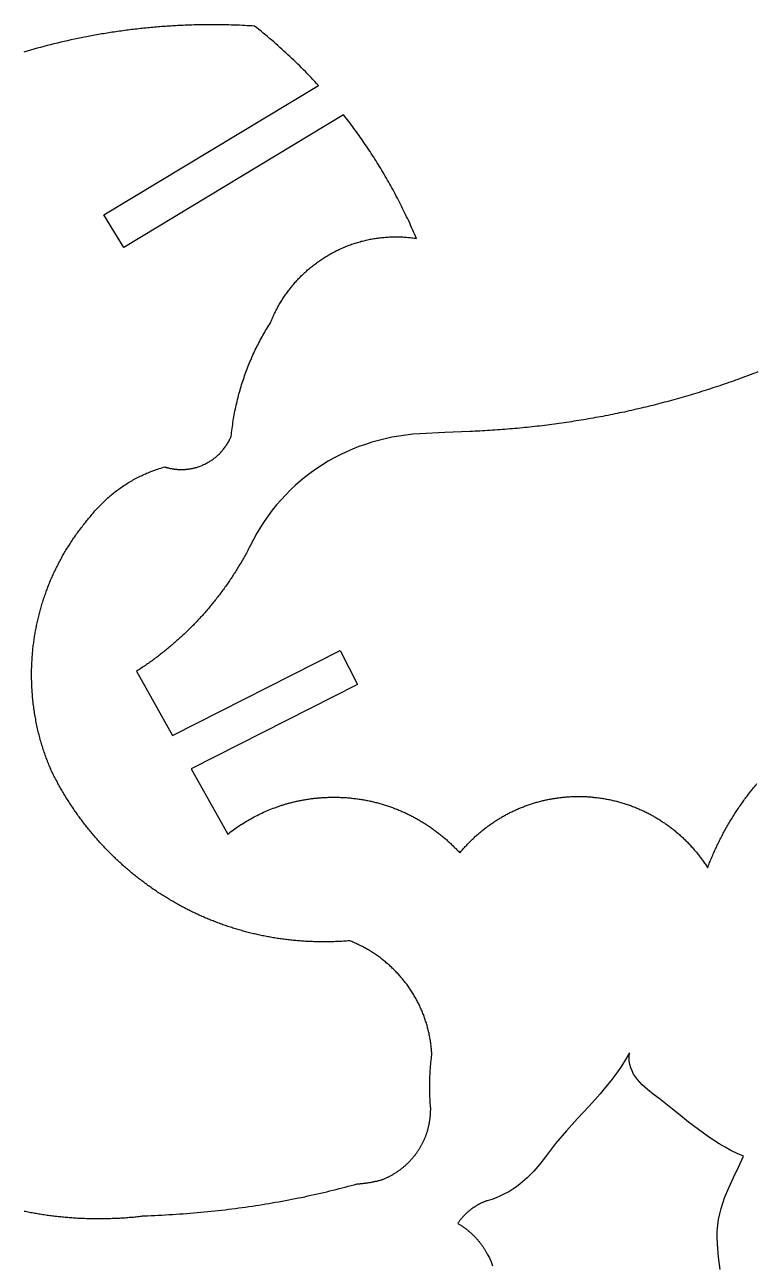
# Model space of a CAD drawing. Extents: x 25 to 747, y 34 to 1185.
# Drawn here: x 228.5 to 346.1, y 758.3 to 957.2 of the extents above; entities that cross this region are included whole.
import ezdxf

# ---------------------------------------------------------------- set-up
doc = ezdxf.new("R2010")
doc.units = 0
doc.layers.add('Default_Layer', color=1, linetype='CONTINUOUS')

msp = doc.modelspace()

# ---------------------------------------------------------------- linework, layer by layer
at = {"layer": 'Default_Layer'}
for points in [[(228.36, 766.52), (228.57, 766.48), (228.79, 766.43), (229, 766.39), (229.22, 766.35), (229.43, 766.31), (229.65, 766.27), (229.87, 766.23), (230.08, 766.19), (230.3, 766.16), (230.52, 766.12), (230.74, 766.08), (230.95, 766.05), (231.17, 766.01), (231.39, 765.98), (231.61, 765.95), (231.83, 765.92), (232.05, 765.88), (232.27, 765.85), (232.49, 765.82), (232.71, 765.8), (232.93, 765.77), (233.16, 765.74), (233.38, 765.71), (233.6, 765.69), (233.82, 765.66), (234.04, 765.64), (234.27, 765.62), (234.49, 765.59), (234.71, 765.57), (234.94, 765.55), (235.16, 765.53), (235.38, 765.51), (235.61, 765.5), (235.83, 765.48), (236.06, 765.46), (236.28, 765.45), (236.51, 765.43), (236.73, 765.42), (236.96, 765.4), (237.19, 765.39), (237.41, 765.38), (237.64, 765.37), (237.86, 765.36), (238.09, 765.35), (238.32, 765.34), (238.55, 765.34), (238.77, 765.33), (239, 765.32), (239.23, 765.32), (239.46, 765.31), (239.69, 765.31), (239.92, 765.31), (240.14, 765.31), (240.37, 765.31), (240.61, 765.31), (240.85, 765.31), (241.09, 765.31), (241.33, 765.32), (241.57, 765.32), (241.81, 765.32), (242.04, 765.33), (242.28, 765.34), (242.52, 765.35), (242.75, 765.35), (242.99, 765.36), (243.22, 765.37), (243.45, 765.39), (243.68, 765.4), (243.92, 765.41), (244.15, 765.42), (244.37, 765.44), (244.6, 765.45), (244.83, 765.47), (245.05, 765.49), (245.28, 765.51), (245.5, 765.52), (245.72, 765.54), (245.94, 765.56), (246.16, 765.59), (246.37, 765.61), (246.59, 765.63), (246.8, 765.65), (247.01, 765.68), (247.22, 765.7), (247.43, 765.73), (247.63, 765.75), (248.21, 765.77), (248.79, 765.8), (249.37, 765.82), (249.95, 765.85), (250.52, 765.88), (251.1, 765.91), (251.67, 765.94), (252.24, 765.98), (252.81, 766.01), (253.38, 766.05), (253.95, 766.09), (254.52, 766.14), (255.09, 766.18), (255.65, 766.23), (256.22, 766.28), (256.78, 766.33), (257.34, 766.38), (257.9, 766.44), (258.46, 766.49), (259.02, 766.55), (259.58, 766.61), (260.13, 766.68), (260.69, 766.74), (261.24, 766.81), (261.79, 766.87), (262.34, 766.94), (262.89, 767.02), (263.43, 767.09), (263.98, 767.17), (264.52, 767.24), (265.07, 767.32), (265.61, 767.4), (266.14, 767.49), (266.68, 767.57), (267.22, 767.66), (267.75, 767.75), (268.28, 767.84), (268.81, 767.93), (269.34, 768.02), (269.87, 768.12), (270.39, 768.21), (270.92, 768.31), (271.44, 768.41), (271.96, 768.51), (272.48, 768.62), (272.99, 768.72), (273.51, 768.83), (274.02, 768.94), (274.53, 769.05), (275.04, 769.16), (275.54, 769.28), (276.05, 769.39), (276.55, 769.51), (277.05, 769.63), (277.55, 769.75), (278.04, 769.87), (278.54, 769.99), (279.03, 770.12), (279.52, 770.24), (280, 770.37), (280.49, 770.5), (280.97, 770.63), (281.45, 770.76), (281.93, 770.9), (282.07, 770.9), (282.2, 770.91), (282.34, 770.92), (282.47, 770.93), (282.61, 770.94), (282.74, 770.96), (282.87, 770.97), (283.01, 770.98), (283.14, 771), (283.27, 771.01), (283.4, 771.03), (283.53, 771.05), (283.66, 771.07), (283.79, 771.09), (283.91, 771.11), (284.04, 771.13), (284.17, 771.15), (284.29, 771.17), (284.42, 771.2), (284.54, 771.22), (284.66, 771.25), (284.78, 771.27), (284.9, 771.3), (285.02, 771.33), (285.14, 771.35), (285.26, 771.38), (285.38, 771.41), (285.49, 771.44), (285.61, 771.47), (285.72, 771.51), (285.83, 771.54), (285.95, 771.57), (286.05, 771.61), (286.16, 771.66), (286.27, 771.7), (286.37, 771.75), (286.48, 771.79), (286.58, 771.84), (286.69, 771.89), (286.79, 771.94), (286.9, 771.99), (287, 772.04), (287.1, 772.09), (287.2, 772.14), (287.3, 772.2), (287.4, 772.25), (287.5, 772.31), (287.6, 772.36), (287.7, 772.42), (287.8, 772.48), (287.9, 772.54), (287.99, 772.6), (288.09, 772.66), (288.19, 772.72), (288.28, 772.78), (288.38, 772.84), (288.47, 772.91), (288.56, 772.97), (288.66, 773.04), (288.75, 773.1), (288.84, 773.17), (288.93, 773.24), (289.02, 773.31), (289.11, 773.38), (289.2, 773.45), (289.29, 773.52), (289.37, 773.59), (289.46, 773.66), (289.54, 773.74), (289.63, 773.81), (289.71, 773.89), (289.8, 773.96), (289.88, 774.04), (289.96, 774.11), (290.04, 774.19), (290.13, 774.27), (290.21, 774.35), (290.28, 774.43), (290.36, 774.51), (290.44, 774.59), (290.52, 774.67), (290.59, 774.76), (290.67, 774.84), (290.74, 774.92), (290.82, 775.01), (290.89, 775.09), (290.96, 775.18), (291.04, 775.27), (291.11, 775.36), (291.18, 775.44), (291.24, 775.53), (291.31, 775.62), (291.38, 775.71), (291.45, 775.8), (291.51, 775.89), (291.58, 775.99), (291.64, 776.08), (291.71, 776.17), (291.77, 776.26), (291.83, 776.36), (291.89, 776.45), (291.95, 776.55), (292.01, 776.65), (292.07, 776.74), (292.12, 776.84), (292.18, 776.94), (292.24, 777.04), (292.29, 777.14), (292.34, 777.23), (292.4, 777.33), (292.45, 777.44), (292.5, 777.54), (292.55, 777.64), (292.6, 777.74), (292.65, 777.84), (292.69, 777.95), (292.74, 778.05), (292.78, 778.15), (292.83, 778.26), (292.87, 778.36), (292.91, 778.47), (292.96, 778.58), (293, 778.68), (293.04, 778.79), (293.07, 778.9), (293.11, 779.01), (293.15, 779.11), (293.18, 779.22), (293.22, 779.33), (293.25, 779.44), (293.28, 779.55), (293.32, 779.66), (293.35, 779.77), (293.37, 779.89), (293.4, 780), (293.43, 780.11), (293.46, 780.22), (293.48, 780.34), (293.51, 780.45), (293.53, 780.56), (293.55, 780.68), (293.57, 780.79), (293.59, 780.91), (293.61, 781.02), (293.63, 781.14), (293.64, 781.25), (293.66, 781.37), (293.67, 781.49), (293.69, 781.61), (293.7, 781.72), (293.71, 781.84), (293.72, 781.96), (293.73, 782.08), (293.74, 782.2), (293.74, 782.31), (293.75, 782.43), (293.75, 782.55), (293.75, 782.67), (293.76, 782.79), (293.76, 782.91), (293.76, 783.07), (293.75, 783.2), (293.73, 783.4), (293.72, 783.59), (293.7, 783.79), (293.69, 783.99), (293.67, 784.2), (293.66, 784.4), (293.65, 784.61), (293.64, 784.83), (293.63, 785.04), (293.62, 785.26), (293.61, 785.47), (293.61, 785.69), (293.6, 785.91), (293.6, 786.14), (293.6, 786.36), (293.6, 786.58), (293.6, 786.91), (293.6, 787.24), (293.61, 787.57), (293.62, 787.9), (293.63, 788.23), (293.65, 788.55), (293.67, 788.87), (293.69, 789.19), (293.71, 789.51), (293.74, 789.82), (293.77, 790.13), (293.8, 790.43), (293.83, 790.73), (293.87, 791.03), (293.9, 791.32), (293.94, 791.61), (293.93, 791.8), (293.92, 792), (293.91, 792.19), (293.89, 792.39), (293.88, 792.58), (293.86, 792.78), (293.84, 792.97), (293.81, 793.16), (293.79, 793.35), (293.76, 793.54), (293.74, 793.73), (293.71, 793.92), (293.68, 794.11), (293.64, 794.3), (293.61, 794.49), (293.57, 794.68), (293.54, 794.87), (293.5, 795.05), (293.45, 795.24), (293.41, 795.42), (293.37, 795.61), (293.32, 795.79), (293.27, 795.97), (293.22, 796.16), (293.17, 796.34), (293.12, 796.52), (293.07, 796.7), (293.01, 796.88), (292.95, 797.06), (292.89, 797.24), (292.83, 797.42), (292.77, 797.59), (292.71, 797.77), (292.64, 797.94), (292.58, 798.12), (292.51, 798.29), (292.44, 798.47), (292.37, 798.64), (292.29, 798.81), (292.22, 798.98), (292.14, 799.15), (292.07, 799.32), (291.99, 799.49), (291.91, 799.66), (291.83, 799.82), (291.74, 799.99), (291.66, 800.15), (291.57, 800.32), (291.48, 800.48), (291.4, 800.64), (291.31, 800.8), (291.21, 800.97), (291.12, 801.13), (291.03, 801.28), (290.93, 801.44), (290.83, 801.6), (290.73, 801.75), (290.63, 801.91), (290.53, 802.06), (290.43, 802.22), (290.33, 802.37), (290.22, 802.52), (290.11, 802.67), (290.01, 802.82), (289.9, 802.97), (289.79, 803.12), (289.68, 803.26), (289.56, 803.41), (289.45, 803.55), (289.33, 803.7), (289.21, 803.84), (289.1, 803.98), (288.98, 804.12), (288.86, 804.26), (288.73, 804.4), (288.61, 804.53), (288.49, 804.67), (288.36, 804.8), (288.23, 804.94), (288.11, 805.07), (287.98, 805.2), (287.85, 805.33), (287.72, 805.46), (287.58, 805.59), (287.45, 805.72), (287.31, 805.84), (287.18, 805.97), (287.04, 806.09), (286.9, 806.21), (286.76, 806.33), (286.62, 806.45), (286.48, 806.57), (286.34, 806.69), (286.19, 806.81), (286.05, 806.92), (285.9, 807.03), (285.76, 807.15), (285.61, 807.26), (285.46, 807.37), (285.31, 807.48), (285.16, 807.58), (285.01, 807.69), (284.85, 807.8), (284.7, 807.9), (284.54, 808), (284.39, 808.1), (284.23, 808.2), (284.07, 808.3), (283.91, 808.4), (283.75, 808.49), (283.59, 808.59), (283.43, 808.68), (283.27, 808.77), (283.1, 808.86), (282.94, 808.95), (282.77, 809.04), (282.61, 809.12), (282.44, 809.21), (282.27, 809.29), (282.1, 809.37), (281.93, 809.45), (281.76, 809.53), (281.59, 809.61), (281.42, 809.69), (281.24, 809.76), (281.07, 809.83), (280.89, 809.9), (280.72, 809.97), (280.48, 809.95), (280.24, 809.93), (279.99, 809.92), (279.74, 809.9), (279.48, 809.88), (279.23, 809.87), (278.96, 809.85), (278.7, 809.84), (278.43, 809.83), (278.17, 809.82), (277.9, 809.81), (277.62, 809.81), (277.35, 809.8), (277.07, 809.8), (276.8, 809.79), (276.52, 809.79), (276.3, 809.79), (276.07, 809.8), (275.85, 809.8), (275.63, 809.8), (275.4, 809.81), (275.18, 809.81), (274.96, 809.82), (274.74, 809.83), (274.52, 809.83), (274.29, 809.84), (274.07, 809.85), (273.85, 809.87), (273.63, 809.88), (273.41, 809.89), (273.19, 809.91), (272.97, 809.92), (272.75, 809.94), (272.53, 809.96), (272.31, 809.97), (272.09, 809.99), (271.87, 810.01), (271.66, 810.03), (271.44, 810.06), (271.22, 810.08), (271, 810.1), (270.79, 810.13), (270.57, 810.15), (270.35, 810.18), (270.14, 810.21), (269.92, 810.24), (269.7, 810.27), (269.49, 810.3), (269.27, 810.33), (269.06, 810.36), (268.84, 810.4), (268.63, 810.43), (268.42, 810.47), (268.2, 810.5), (267.99, 810.54), (267.78, 810.58), (267.56, 810.62), (267.35, 810.66), (267.14, 810.7), (266.93, 810.74), (266.72, 810.78), (266.5, 810.83), (266.29, 810.87), (266.08, 810.92), (265.87, 810.97), (265.66, 811.01), (265.46, 811.06), (265.25, 811.11), (265.04, 811.16), (264.83, 811.21), (264.62, 811.26), (264.41, 811.32), (264.21, 811.37), (264, 811.43), (263.79, 811.48), (263.59, 811.54), (263.38, 811.6), (263.18, 811.65), (262.97, 811.71), (262.77, 811.77), (262.56, 811.83), (262.36, 811.9), (262.15, 811.96), (261.95, 812.02), (261.75, 812.09), (261.55, 812.15), (261.34, 812.22), (261.14, 812.28), (260.94, 812.35), (260.74, 812.42), (260.54, 812.49), (260.34, 812.56), (260.14, 812.63), (259.94, 812.7), (259.74, 812.78), (259.54, 812.85), (259.35, 812.93), (259.15, 813), (258.95, 813.08), (258.75, 813.15), (258.56, 813.23), (258.36, 813.31), (258.17, 813.39), (257.97, 813.47), (257.78, 813.55), (257.58, 813.63), (257.39, 813.72), (257.19, 813.8), (257, 813.89), (256.81, 813.97), (256.62, 814.06), (256.42, 814.15), (256.23, 814.23), (256.04, 814.32), (255.85, 814.41), (255.66, 814.5), (255.47, 814.59), (255.28, 814.68), (255.09, 814.78), (254.91, 814.87), (254.72, 814.97), (254.53, 815.06), (254.34, 815.16), (254.16, 815.25), (253.97, 815.35), (253.79, 815.45), (253.6, 815.55), (253.42, 815.65), (253.23, 815.75), (253.05, 815.85), (252.87, 815.95), (252.68, 816.06), (252.5, 816.16), (252.32, 816.26), (252.14, 816.37), (251.96, 816.47), (251.78, 816.58), (251.6, 816.69), (251.42, 816.8), (251.24, 816.91), (251.06, 817.02), (250.88, 817.13), (250.71, 817.24), (250.53, 817.35), (250.35, 817.46), (250.18, 817.58), (250, 817.69), (249.83, 817.81), (249.65, 817.92), (249.48, 818.04), (249.31, 818.16), (249.14, 818.27), (248.96, 818.39), (248.79, 818.51), (248.62, 818.63), (248.45, 818.75), (248.28, 818.88), (248.11, 819), (247.94, 819.12), (247.77, 819.24), (247.61, 819.37), (247.44, 819.49), (247.27, 819.62), (247.11, 819.75), (246.94, 819.87), (246.78, 820), (246.61, 820.13), (246.45, 820.26), (246.28, 820.39), (246.12, 820.52), (245.96, 820.65), (245.8, 820.79), (245.64, 820.92), (245.47, 821.05), (245.31, 821.19), (245.16, 821.32), (245, 821.46), (244.84, 821.59), (244.68, 821.73), (244.52, 821.87), (244.37, 822.01), (244.21, 822.15), (244.06, 822.29), (243.9, 822.43), (243.75, 822.57), (243.59, 822.71), (243.44, 822.85), (243.29, 822.99), (243.14, 823.14), (242.98, 823.28), (242.83, 823.43), (242.68, 823.57), (242.53, 823.72), (242.39, 823.87), (242.24, 824.01), (242.09, 824.16), (241.94, 824.31), (241.8, 824.46), (241.65, 824.61), (241.51, 824.76), (241.36, 824.91), (241.22, 825.06), (241.07, 825.22), (240.93, 825.37), (240.79, 825.52), (240.65, 825.68), (240.51, 825.83), (240.37, 825.99), (240.23, 826.15), (240.09, 826.3), (239.95, 826.46), (239.81, 826.62), (239.68, 826.78), (239.54, 826.94), (239.4, 827.1), (239.27, 827.26), (239.14, 827.42), (239, 827.58), (238.87, 827.74), (238.74, 827.91), (238.61, 828.07), (238.47, 828.24), (238.34, 828.4), (238.21, 828.57), (238.09, 828.73), (237.96, 828.9), (237.83, 829.07), (237.7, 829.23), (237.58, 829.4), (237.45, 829.57), (237.33, 829.74), (237.2, 829.91), (237.08, 830.08), (236.96, 830.25), (236.83, 830.42), (236.71, 830.6), (236.59, 830.77), (236.47, 830.94), (236.35, 831.12), (236.23, 831.29), (236.12, 831.46), (236, 831.64), (235.88, 831.82), (235.77, 831.99), (235.65, 832.17), (235.54, 832.35), (235.43, 832.53), (235.31, 832.71), (235.2, 832.88), (235.09, 833.06), (234.98, 833.25), (234.87, 833.43), (234.76, 833.61), (234.65, 833.79), (234.54, 833.97), (234.44, 834.16), (234.33, 834.34), (234.22, 834.52), (234.12, 834.71), (234.02, 834.89), (233.91, 835.08), (233.81, 835.26), (233.71, 835.45), (233.61, 835.64), (233.51, 835.83), (233.41, 836.01), (233.31, 836.2), (233.21, 836.39), (233.11, 836.58), (233.02, 836.77), (232.92, 836.96), (232.83, 837.15), (232.73, 837.37), (232.64, 837.59), (232.54, 837.8), (232.45, 838.02), (232.36, 838.24), (232.27, 838.46), (232.18, 838.69), (232.1, 838.91), (232.01, 839.13), (231.93, 839.36), (231.84, 839.59), (231.76, 839.81), (231.68, 840.04), (231.6, 840.27), (231.52, 840.5), (231.45, 840.73), (231.37, 840.97), (231.3, 841.2), (231.23, 841.43), (231.16, 841.67), (231.09, 841.9), (231.02, 842.14), (230.95, 842.38), (230.89, 842.62), (230.82, 842.86), (230.76, 843.1), (230.7, 843.34), (230.64, 843.58), (230.58, 843.82), (230.53, 844.07), (230.47, 844.31), (230.42, 844.56), (230.37, 844.8), (230.32, 845.05), (230.27, 845.3), (230.22, 845.55), (230.18, 845.8), (230.13, 846.04), (230.09, 846.3), (230.05, 846.55), (230.01, 846.8), (229.97, 847.05), (229.94, 847.3), (229.9, 847.56), (229.87, 847.81), (229.84, 848.07), (229.81, 848.32), (229.78, 848.58), (229.76, 848.84), (229.73, 849.09), (229.71, 849.35), (229.69, 849.61), (229.67, 849.87), (229.65, 850.13), (229.63, 850.39), (229.62, 850.65), (229.6, 850.91), (229.59, 851.17), (229.58, 851.43), (229.58, 851.7), (229.57, 851.96), (229.57, 852.22), (229.56, 852.49), (229.56, 852.75), (229.56, 852.98), (229.56, 853.2), (229.57, 853.43), (229.57, 853.65), (229.58, 853.88), (229.58, 854.1), (229.59, 854.33), (229.6, 854.55), (229.61, 854.78), (229.63, 855), (229.64, 855.22), (229.65, 855.44), (229.67, 855.67), (229.69, 855.89), (229.7, 856.11), (229.72, 856.33), (229.75, 856.55), (229.77, 856.77), (229.79, 856.99), (229.82, 857.21), (229.84, 857.43), (229.87, 857.65), (229.9, 857.87), (229.93, 858.09), (229.96, 858.31), (229.99, 858.53), (230.02, 858.74), (230.05, 858.96), (230.09, 859.18), (230.13, 859.39), (230.16, 859.61), (230.2, 859.82), (230.24, 860.04), (230.28, 860.25), (230.33, 860.47), (230.37, 860.68), (230.42, 860.89), (230.46, 861.1), (230.51, 861.32), (230.56, 861.53), (230.61, 861.74), (230.66, 861.95), (230.71, 862.16), (230.76, 862.37), (230.81, 862.58), (230.87, 862.79), (230.93, 863), (230.98, 863.21), (231.04, 863.41), (231.1, 863.62), (231.16, 863.83), (231.22, 864.03), (231.29, 864.24), (231.35, 864.44), (231.41, 864.65), (231.48, 864.85), (231.55, 865.06), (231.62, 865.26), (231.69, 865.46), (231.76, 865.66), (231.83, 865.87), (231.9, 866.07), (231.97, 866.27), (232.05, 866.47), (232.12, 866.67), (232.2, 866.87), (232.28, 867.06), (232.36, 867.26), (232.44, 867.46), (232.52, 867.66), (232.6, 867.85), (232.68, 868.05), (232.77, 868.24), (232.85, 868.44), (232.94, 868.63), (233.03, 868.82), (233.11, 869.02), (233.2, 869.21), (233.29, 869.4), (233.39, 869.59), (233.48, 869.78), (233.57, 869.97), (233.66, 870.16), (233.76, 870.35), (233.86, 870.54), (233.95, 870.73), (234.05, 870.91), (234.15, 871.1), (234.25, 871.28), (234.35, 871.47), (234.45, 871.65), (234.56, 871.84), (234.66, 872.02), (234.77, 872.2), (234.87, 872.38), (234.98, 872.57), (235.09, 872.75), (235.2, 872.93), (235.31, 873.1), (235.42, 873.28), (235.53, 873.46), (235.64, 873.64), (235.75, 873.81), (235.87, 873.99), (235.98, 874.17), (236.1, 874.34), (236.22, 874.51), (236.33, 874.69), (236.45, 874.86), (236.57, 875.03), (236.69, 875.2), (236.81, 875.37), (236.94, 875.54), (237.06, 875.71), (237.18, 875.88), (237.31, 876.05), (237.44, 876.21), (237.56, 876.38), (237.69, 876.54), (237.82, 876.71), (237.95, 876.87), (238.08, 877.04), (238.21, 877.2), (238.34, 877.36), (238.47, 877.52), (238.61, 877.68), (238.74, 877.84), (238.88, 878), (239.02, 878.18), (239.16, 878.36), (239.31, 878.54), (239.45, 878.72), (239.6, 878.89), (239.75, 879.07), (239.9, 879.24), (240.06, 879.41), (240.21, 879.58), (240.37, 879.75), (240.53, 879.91), (240.69, 880.08), (240.85, 880.24), (241.01, 880.4), (241.17, 880.56), (241.34, 880.72), (241.51, 880.88), (241.68, 881.03), (241.85, 881.19), (242.02, 881.34), (242.19, 881.49), (242.37, 881.63), (242.55, 881.78), (242.72, 881.93), (242.9, 882.07), (243.08, 882.21), (243.27, 882.35), (243.45, 882.49), (243.64, 882.62), (243.82, 882.76), (244.01, 882.89), (244.2, 883.02), (244.39, 883.15), (244.59, 883.27), (244.78, 883.4), (244.98, 883.52), (245.17, 883.64), (245.37, 883.76), (245.57, 883.88), (245.77, 883.99), (245.98, 884.11), (246.18, 884.22), (246.38, 884.33), (246.59, 884.43), (246.8, 884.54), (247.01, 884.64), (247.22, 884.74), (247.43, 884.84), (247.64, 884.94), (247.86, 885.04), (248.07, 885.13), (248.29, 885.22), (248.51, 885.31), (248.73, 885.4), (248.95, 885.48), (249.17, 885.57), (249.4, 885.65), (249.62, 885.73), (249.85, 885.8), (250.07, 885.88), (250.3, 885.95), (250.53, 886.02), (250.76, 886.09), (250.99, 886.16), (251.07, 886.13), (251.14, 886.11), (251.22, 886.08), (251.3, 886.06), (251.37, 886.04), (251.45, 886.02), (251.53, 886), (251.61, 885.98), (251.69, 885.96), (251.77, 885.94), (251.85, 885.92), (251.93, 885.91), (252.02, 885.89), (252.1, 885.88), (252.18, 885.86), (252.27, 885.85), (252.35, 885.83), (252.43, 885.82), (252.52, 885.81), (252.61, 885.8), (252.69, 885.79), (252.78, 885.78), (252.86, 885.77), (252.95, 885.77), (253.04, 885.76), (253.13, 885.75), (253.21, 885.75), (253.3, 885.74), (253.39, 885.74), (253.48, 885.74), (253.57, 885.74), (253.66, 885.74), (253.74, 885.74), (253.82, 885.74), (253.91, 885.74), (253.99, 885.74), (254.07, 885.75), (254.16, 885.75), (254.24, 885.76), (254.32, 885.76), (254.4, 885.77), (254.49, 885.78), (254.57, 885.79), (254.65, 885.79), (254.73, 885.8), (254.81, 885.81), (254.89, 885.83), (254.98, 885.84), (255.06, 885.85), (255.14, 885.86), (255.22, 885.88), (255.3, 885.89), (255.38, 885.91), (255.45, 885.92), (255.53, 885.94), (255.61, 885.96), (255.69, 885.98), (255.77, 886), (255.85, 886.02), (255.92, 886.04), (256, 886.06), (256.08, 886.08), (256.23, 886.13), (256.38, 886.18), (256.54, 886.23), (256.69, 886.28), (256.83, 886.34), (256.98, 886.4), (257.13, 886.46), (257.27, 886.53), (257.41, 886.59), (257.56, 886.66), (257.7, 886.74), (257.83, 886.81), (257.97, 886.89), (258.11, 886.97), (258.24, 887.05), (258.37, 887.13), (258.5, 887.22), (258.63, 887.31), (258.76, 887.4), (258.89, 887.5), (259.01, 887.59), (259.13, 887.69), (259.25, 887.79), (259.37, 887.89), (259.49, 888), (259.6, 888.1), (259.72, 888.21), (259.83, 888.32), (259.94, 888.44), (260.04, 888.55), (260.15, 888.67), (260.25, 888.79), (260.35, 888.91), (260.45, 889.03), (260.55, 889.15), (260.65, 889.28), (260.74, 889.41), (260.83, 889.54), (260.92, 889.67), (261, 889.8), (261.09, 889.94), (261.17, 890.07), (261.25, 890.21), (261.32, 890.35), (261.4, 890.49), (261.47, 890.64), (261.54, 890.78), (261.61, 890.93), (261.67, 891.07), (261.7, 891.39), (261.74, 891.71), (261.78, 892.03), (261.82, 892.35), (261.86, 892.67), (261.91, 892.98), (261.95, 893.29), (262, 893.61), (262.06, 893.92), (262.11, 894.23), (262.17, 894.54), (262.22, 894.85), (262.28, 895.16), (262.35, 895.47), (262.41, 895.77), (262.48, 896.08), (262.55, 896.38), (262.62, 896.68), (262.69, 896.99), (262.77, 897.29), (262.84, 897.59), (262.92, 897.88), (263, 898.18), (263.09, 898.48), (263.17, 898.77), (263.26, 899.07), (263.35, 899.36), (263.44, 899.65), (263.54, 899.94), (263.63, 900.23), (263.73, 900.52), (263.83, 900.8), (263.93, 901.09), (264.03, 901.37), (264.14, 901.66), (264.24, 901.94), (264.35, 902.22), (264.46, 902.5), (264.58, 902.78), (264.69, 903.05), (264.81, 903.33), (264.93, 903.6), (265.05, 903.88), (265.17, 904.15), (265.29, 904.42), (265.42, 904.69), (265.54, 904.96), (265.67, 905.22), (265.8, 905.49), (265.94, 905.75), (266.07, 906.01), (266.21, 906.27), (266.35, 906.53), (266.49, 906.79), (266.63, 907.05), (266.77, 907.3), (266.92, 907.56), (267.06, 907.81), (267.21, 908.06), (267.36, 908.31), (267.51, 908.56), (267.66, 908.81), (267.82, 909.05), (267.97, 909.3), (268.05, 909.49), (268.13, 909.68), (268.21, 909.87), (268.29, 910.06), (268.37, 910.24), (268.46, 910.43), (268.55, 910.61), (268.63, 910.8), (268.72, 910.98), (268.81, 911.16), (268.91, 911.35), (269, 911.53), (269.1, 911.71), (269.19, 911.88), (269.29, 912.06), (269.39, 912.24), (269.5, 912.41), (269.6, 912.59), (269.71, 912.76), (269.81, 912.93), (269.92, 913.1), (270.03, 913.27), (270.14, 913.44), (270.25, 913.61), (270.37, 913.78), (270.48, 913.94), (270.6, 914.1), (270.72, 914.27), (270.84, 914.43), (270.96, 914.59), (271.08, 914.75), (271.21, 914.91), (271.33, 915.06), (271.46, 915.22), (271.59, 915.38), (271.72, 915.53), (271.85, 915.68), (271.98, 915.83), (272.11, 915.98), (272.25, 916.13), (272.39, 916.28), (272.52, 916.42), (272.66, 916.57), (272.8, 916.71), (272.94, 916.85), (273.09, 916.99), (273.23, 917.13), (273.37, 917.27), (273.52, 917.41), (273.67, 917.54), (273.82, 917.67), (273.97, 917.81), (274.12, 917.94), (274.27, 918.07), (274.42, 918.2), (274.58, 918.32), (274.74, 918.45), (274.89, 918.57), (275.05, 918.69), (275.21, 918.82), (275.37, 918.93), (275.53, 919.05), (275.69, 919.17), (275.86, 919.28), (276.02, 919.4), (276.19, 919.51), (276.36, 919.62), (276.52, 919.73), (276.69, 919.84), (276.86, 919.94), (277.03, 920.05), (277.21, 920.15), (277.38, 920.25), (277.55, 920.35), (277.73, 920.45), (277.91, 920.55), (278.08, 920.64), (278.26, 920.74), (278.44, 920.83), (278.62, 920.92), (278.8, 921.01), (278.98, 921.09), (279.17, 921.18), (279.35, 921.26), (279.53, 921.34), (279.72, 921.42), (279.91, 921.5), (280.09, 921.58), (280.28, 921.65), (280.47, 921.73), (280.66, 921.8), (280.85, 921.87), (281.04, 921.94), (281.23, 922), (281.43, 922.07), (281.62, 922.13), (281.82, 922.19), (282.01, 922.25), (282.21, 922.31), (282.4, 922.36), (282.6, 922.42), (282.8, 922.47), (283, 922.52), (283.2, 922.57), (283.4, 922.61), (283.6, 922.66), (283.8, 922.7), (284.01, 922.74), (284.21, 922.78), (284.41, 922.82), (284.62, 922.85), (284.82, 922.88), (285.03, 922.92), (285.24, 922.94), (285.44, 922.97), (285.65, 923), (285.86, 923.02), (286.07, 923.04), (286.28, 923.06), (286.49, 923.08), (286.7, 923.09), (286.91, 923.11), (287.12, 923.12), (287.33, 923.13), (287.55, 923.13), (287.76, 923.14), (287.97, 923.14), (288.19, 923.14), (288.4, 923.14), (288.62, 923.14), (288.83, 923.13), (289.05, 923.13), (289.26, 923.12), (289.47, 923.11), (289.68, 923.09), (289.89, 923.08), (290.09, 923.06), (290.3, 923.04), (290.5, 923.02), (290.7, 923), (290.89, 922.98), (291.09, 922.95), (291.28, 922.92), (291.46, 922.9), (291.31, 923.25), (291.16, 923.6), (291, 923.95), (290.85, 924.3), (290.69, 924.65), (290.53, 925), (290.38, 925.35), (290.22, 925.69), (290.06, 926.03), (289.89, 926.37), (289.73, 926.71), (289.57, 927.05), (289.4, 927.39), (289.24, 927.72), (289.07, 928.06), (288.91, 928.39), (288.74, 928.72), (288.57, 929.05), (288.4, 929.38), (288.23, 929.7), (288.05, 930.03), (287.88, 930.35), (287.71, 930.68), (287.53, 931), (287.35, 931.32), (287.18, 931.63), (287, 931.95), (286.82, 932.27), (286.64, 932.58), (286.46, 932.89), (286.28, 933.2), (286.09, 933.51), (285.91, 933.82), (285.72, 934.13), (285.54, 934.44), (285.35, 934.74), (285.16, 935.04), (284.97, 935.35), (284.78, 935.65), (284.59, 935.95), (284.4, 936.24), (284.21, 936.54), (284.02, 936.84), (283.82, 937.13), (283.63, 937.42), (283.43, 937.71), (283.23, 938), (283.03, 938.29), (282.83, 938.58), (282.63, 938.87), (282.43, 939.15), (282.23, 939.44), (282.03, 939.72), (281.82, 940), (281.62, 940.28), (281.41, 940.56), (281.21, 940.84), (281, 941.11), (280.79, 941.39), (280.58, 941.66), (280.37, 941.93), (280.16, 942.21), (279.95, 942.48), (279.73, 942.75), (244.38, 921.4), (244.38, 921.4), (241.2, 926.66), (275.7, 947.49), (275.41, 947.81), (275.11, 948.13), (274.81, 948.45), (274.51, 948.76), (274.21, 949.08), (273.91, 949.39), (273.61, 949.7), (273.3, 950.01), (272.99, 950.31), (272.69, 950.62), (272.38, 950.92), (272.07, 951.23), (271.75, 951.53), (271.44, 951.83), (271.12, 952.13), (270.8, 952.42), (270.48, 952.72), (270.16, 953.01), (269.84, 953.31), (269.51, 953.6), (269.19, 953.89), (268.86, 954.18), (268.52, 954.47), (268.19, 954.76), (267.85, 955.04), (267.52, 955.33), (267.18, 955.61), (266.83, 955.89), (266.49, 956.18), (266.14, 956.46), (265.79, 956.74), (265.44, 957.02), (265.06, 957.04), (264.66, 957.07), (264.26, 957.09), (263.85, 957.11), (263.44, 957.13), (263.02, 957.15), (262.6, 957.17), (262.17, 957.18), (261.73, 957.19), (261.29, 957.2), (260.85, 957.21), (260.41, 957.22), (259.96, 957.23), (259.52, 957.23), (259.07, 957.24), (258.62, 957.24), (258.33, 957.24), (258.03, 957.24), (257.74, 957.23), (257.45, 957.23), (257.16, 957.23), (256.87, 957.22), (256.57, 957.22), (256.28, 957.21), (255.99, 957.21), (255.7, 957.2), (255.41, 957.19), (255.12, 957.18), (254.83, 957.17), (254.54, 957.16), (254.25, 957.15), (253.96, 957.14), (253.67, 957.12), (253.38, 957.11), (253.09, 957.1), (252.8, 957.08), (252.52, 957.06), (252.23, 957.05), (251.94, 957.03), (251.65, 957.01), (251.36, 956.99), (251.08, 956.97), (250.79, 956.95), (250.5, 956.93), (250.21, 956.91), (249.93, 956.89), (249.64, 956.86), (249.35, 956.84), (249.07, 956.81), (248.78, 956.79), (248.5, 956.76), (248.21, 956.73), (247.93, 956.7), (247.64, 956.68), (247.36, 956.65), (247.07, 956.61), (246.79, 956.58), (246.5, 956.55), (246.22, 956.52), (245.94, 956.49), (245.65, 956.45), (245.37, 956.42), (245.09, 956.38), (244.81, 956.34), (244.52, 956.31), (244.24, 956.27), (243.96, 956.23), (243.68, 956.19), (243.4, 956.15), (243.12, 956.11), (242.83, 956.07), (242.55, 956.03), (242.27, 955.98), (241.99, 955.94), (241.71, 955.89), (241.43, 955.85), (241.15, 955.8), (240.87, 955.76), (240.6, 955.71), (240.32, 955.66), (240.04, 955.61), (239.76, 955.56), (239.48, 955.51), (239.21, 955.46), (238.93, 955.41), (238.65, 955.36), (238.37, 955.3), (238.1, 955.25), (237.82, 955.19), (237.54, 955.14), (237.27, 955.08), (236.99, 955.03), (236.72, 954.97), (236.44, 954.91), (235.89, 954.79), (235.35, 954.67), (234.8, 954.55), (234.25, 954.42), (233.71, 954.29), (233.16, 954.16), (232.62, 954.02), (232.08, 953.88), (231.54, 953.74), (231, 953.6), (230.46, 953.45), (229.93, 953.3), (229.39, 953.15), (228.86, 953), (228.32, 952.84)], [(346.4, 901.43), (346.04, 901.29), (345.68, 901.16), (345.32, 901.02), (344.96, 900.88), (344.6, 900.75), (344.25, 900.62), (343.88, 900.48), (343.52, 900.35), (343.16, 900.22), (342.8, 900.09), (342.44, 899.96), (342.08, 899.83), (341.71, 899.71), (341.35, 899.58), (340.99, 899.45), (340.62, 899.33), (340.26, 899.21), (339.89, 899.08), (339.53, 898.96), (339.16, 898.84), (338.79, 898.72), (338.43, 898.6), (338.06, 898.49), (337.69, 898.37), (337.32, 898.25), (336.95, 898.14), (336.58, 898.03), (336.21, 897.91), (335.84, 897.8), (335.47, 897.69), (335.1, 897.58), (334.73, 897.47), (334.36, 897.36), (333.98, 897.26), (333.61, 897.15), (333.24, 897.05), (332.86, 896.94), (332.49, 896.84), (332.11, 896.74), (331.74, 896.64), (331.36, 896.54), (330.99, 896.44), (330.61, 896.34), (330.23, 896.24), (329.86, 896.14), (329.48, 896.05), (329.1, 895.95), (328.72, 895.86), (328.34, 895.77), (327.97, 895.68), (327.59, 895.59), (327.21, 895.5), (326.82, 895.41), (326.44, 895.32), (326.06, 895.24), (325.68, 895.15), (325.3, 895.07), (324.92, 894.98), (324.53, 894.9), (324.15, 894.82), (323.77, 894.74), (323.38, 894.66), (323, 894.58), (322.61, 894.51), (322.23, 894.43), (321.84, 894.36), (321.45, 894.28), (321.07, 894.21), (320.68, 894.14), (320.29, 894.07), (319.91, 894), (319.52, 893.93), (319.13, 893.86), (318.74, 893.79), (318.35, 893.73), (317.96, 893.66), (317.57, 893.6), (317.18, 893.54), (316.79, 893.48), (316.4, 893.41), (316.01, 893.36), (315.62, 893.3), (315.23, 893.24), (314.83, 893.18), (314.44, 893.13), (314.05, 893.07), (313.65, 893.02), (313.26, 892.97), (312.86, 892.92), (312.47, 892.87), (312.07, 892.82), (311.68, 892.77), (311.28, 892.72), (310.89, 892.68), (310.49, 892.63), (310.09, 892.59), (309.7, 892.55), (309.3, 892.51), (308.9, 892.47), (308.5, 892.43), (308.11, 892.39), (307.71, 892.35), (307.31, 892.32), (306.91, 892.28), (306.51, 892.25), (306.11, 892.21), (305.71, 892.18), (305.31, 892.15), (304.91, 892.12), (304.5, 892.09), (304.1, 892.07), (303.7, 892.04), (303.3, 892.01), (302.89, 891.99), (302.49, 891.97), (302.09, 891.95), (301.68, 891.92), (301.28, 891.9), (300.88, 891.89), (300.47, 891.87), (300.07, 891.85), (296.01, 891.7), (291.99, 891.49), (290.86, 891.4), (289.74, 891.27), (288.63, 891.11), (287.53, 890.92), (286.44, 890.68), (285.36, 890.42), (284.3, 890.11), (283.25, 889.78), (282.21, 889.41), (281.19, 889), (280.19, 888.56), (279.2, 888.09), (278.23, 887.59), (277.28, 887.05), (276.35, 886.49), (275.44, 885.89), (274.55, 885.26), (273.68, 884.6), (272.83, 883.92), (272.01, 883.2), (271.21, 882.45), (270.44, 881.68), (269.69, 880.87), (268.97, 880.04), (268.28, 879.18), (267.61, 878.29), (266.97, 877.38), (266.36, 876.44), (265.79, 875.48), (265.24, 874.49), (264.73, 873.47), (264.63, 873.28), (264.53, 873.08), (264.42, 872.89), (264.32, 872.69), (264.22, 872.5), (264.11, 872.31), (264.01, 872.12), (263.9, 871.93), (263.8, 871.73), (263.69, 871.54), (263.58, 871.35), (263.47, 871.16), (263.36, 870.98), (263.25, 870.79), (263.14, 870.6), (263.03, 870.41), (262.92, 870.23), (262.81, 870.04), (262.69, 869.86), (262.58, 869.67), (262.46, 869.49), (262.35, 869.3), (262.23, 869.12), (262.12, 868.94), (262, 868.76), (261.88, 868.58), (261.76, 868.4), (261.64, 868.22), (261.52, 868.04), (261.4, 867.86), (261.28, 867.68), (261.16, 867.5), (261.03, 867.32), (260.91, 867.15), (260.79, 866.97), (260.66, 866.8), (260.54, 866.62), (260.41, 866.45), (260.28, 866.27), (260.15, 866.1), (260.03, 865.93), (259.9, 865.76), (259.77, 865.59), (259.64, 865.42), (259.51, 865.25), (259.38, 865.08), (259.24, 864.91), (259.11, 864.74), (258.98, 864.57), (258.84, 864.4), (258.71, 864.24), (258.57, 864.07), (258.44, 863.91), (258.3, 863.74), (258.16, 863.58), (258.02, 863.41), (257.88, 863.25), (257.75, 863.09), (257.61, 862.93), (257.46, 862.77), (257.32, 862.61), (257.18, 862.45), (257.04, 862.29), (256.9, 862.13), (256.75, 861.97), (256.61, 861.81), (256.46, 861.66), (256.32, 861.5), (256.17, 861.35), (256.02, 861.19), (255.87, 861.04), (255.73, 860.88), (255.58, 860.73), (255.43, 860.58), (255.28, 860.43), (255.13, 860.28), (254.98, 860.12), (254.82, 859.97), (254.67, 859.83), (254.52, 859.68), (254.36, 859.53), (254.21, 859.38), (254.05, 859.23), (253.9, 859.09), (253.74, 858.94), (253.58, 858.8), (253.43, 858.65), (253.27, 858.51), (253.11, 858.37), (252.95, 858.23), (252.79, 858.08), (252.63, 857.94), (252.47, 857.8), (252.3, 857.66), (252.14, 857.52), (251.98, 857.38), (251.81, 857.25), (251.65, 857.11), (251.48, 856.97), (251.32, 856.84), (251.15, 856.7), (250.99, 856.57), (250.82, 856.43), (250.65, 856.3), (250.48, 856.17), (250.31, 856.03), (250.14, 855.9), (249.97, 855.77), (249.8, 855.64), (249.63, 855.51), (249.46, 855.38), (249.28, 855.25), (249.11, 855.13), (248.94, 855), (248.76, 854.87), (248.59, 854.75), (248.41, 854.62), (248.23, 854.5), (248.06, 854.38), (247.88, 854.25), (247.7, 854.13), (247.52, 854.01), (247.34, 853.89), (247.16, 853.77), (246.98, 853.65), (246.8, 853.53), (246.62, 853.41), (246.44, 853.29), (252.23, 842.97), (279.2, 856.66), (281.98, 851.18), (255.24, 837.61), (261.14, 827.11), (261.35, 827.29), (261.57, 827.46), (261.8, 827.62), (262.02, 827.79), (262.24, 827.95), (262.47, 828.12), (262.7, 828.27), (262.93, 828.43), (263.17, 828.59), (263.4, 828.74), (263.64, 828.89), (263.87, 829.04), (264.11, 829.18), (264.36, 829.32), (264.6, 829.47), (264.84, 829.6), (265.09, 829.74), (265.34, 829.87), (265.59, 830), (265.84, 830.13), (266.09, 830.26), (266.35, 830.38), (266.6, 830.5), (266.86, 830.62), (267.12, 830.74), (267.38, 830.85), (267.64, 830.96), (267.9, 831.07), (268.17, 831.17), (268.43, 831.27), (268.7, 831.37), (268.83, 831.42), (268.97, 831.47), (269.1, 831.52), (269.24, 831.57), (269.37, 831.61), (269.51, 831.66), (269.65, 831.7), (269.78, 831.75), (269.92, 831.79), (270.06, 831.83), (270.19, 831.88), (270.33, 831.92), (270.47, 831.96), (270.61, 832), (270.75, 832.04), (270.89, 832.08), (271.02, 832.11), (271.16, 832.15), (271.3, 832.19), (271.44, 832.22), (271.59, 832.26), (271.73, 832.29), (271.87, 832.33), (272.01, 832.36), (272.15, 832.39), (272.29, 832.42), (272.43, 832.45), (272.58, 832.48), (272.72, 832.51), (272.86, 832.54), (273.01, 832.57), (273.15, 832.59), (273.29, 832.62), (273.44, 832.65), (273.58, 832.67), (273.73, 832.69), (273.87, 832.72), (274.02, 832.74), (274.16, 832.76), (274.31, 832.78), (274.45, 832.8), (274.6, 832.82), (274.75, 832.84), (274.89, 832.86), (275.04, 832.88), (275.19, 832.89), (275.33, 832.91), (275.48, 832.92), (275.63, 832.94), (275.78, 832.95), (275.93, 832.96), (276.07, 832.97), (276.22, 832.99), (276.37, 833), (276.52, 833), (276.67, 833.01), (276.82, 833.02), (276.97, 833.03), (277.12, 833.03), (277.27, 833.04), (277.42, 833.04), (277.57, 833.05), (277.72, 833.05), (277.87, 833.05), (278.03, 833.05), (278.18, 833.05), (278.36, 833.05), (278.55, 833.05), (278.74, 833.05), (278.93, 833.04), (279.11, 833.04), (279.3, 833.03), (279.49, 833.02), (279.67, 833.01), (279.86, 833), (280.04, 832.99), (280.23, 832.98), (280.41, 832.96), (280.59, 832.95), (280.78, 832.93), (280.96, 832.91), (281.15, 832.89), (281.33, 832.87), (281.51, 832.85), (281.69, 832.83), (281.87, 832.81), (282.05, 832.78), (282.24, 832.76), (282.42, 832.73), (282.6, 832.7), (282.78, 832.67), (282.95, 832.64), (283.13, 832.61), (283.31, 832.57), (283.49, 832.54), (283.67, 832.5), (283.85, 832.47), (284.02, 832.43), (284.2, 832.39), (284.37, 832.35), (284.55, 832.31), (284.73, 832.27), (284.9, 832.22), (285.07, 832.18), (285.25, 832.13), (285.42, 832.09), (285.59, 832.04), (285.77, 831.99), (285.94, 831.94), (286.11, 831.89), (286.28, 831.84), (286.45, 831.78), (286.62, 831.73), (286.79, 831.67), (286.96, 831.62), (287.13, 831.56), (287.3, 831.5), (287.46, 831.44), (287.63, 831.38), (287.8, 831.32), (287.96, 831.25), (288.13, 831.19), (288.3, 831.12), (288.46, 831.06), (288.62, 830.99), (288.79, 830.92), (288.95, 830.85), (289.11, 830.78), (289.27, 830.71), (289.44, 830.64), (289.6, 830.57), (289.76, 830.49), (289.92, 830.42), (290.08, 830.34), (290.23, 830.26), (290.39, 830.19), (290.55, 830.11), (290.71, 830.03), (290.86, 829.95), (291.02, 829.86), (291.17, 829.78), (291.33, 829.7), (291.48, 829.61), (291.64, 829.53), (291.79, 829.44), (291.94, 829.35), (292.09, 829.26), (292.24, 829.17), (292.39, 829.08), (292.54, 828.99), (292.69, 828.9), (292.84, 828.8), (292.99, 828.71), (293.14, 828.61), (293.28, 828.52), (293.43, 828.42), (293.57, 828.32), (293.72, 828.22), (293.86, 828.12), (294, 828.02), (294.15, 827.92), (294.29, 827.82), (294.43, 827.71), (294.57, 827.61), (294.71, 827.5), (294.85, 827.4), (294.99, 827.29), (295.13, 827.18), (295.26, 827.08), (295.4, 826.97), (295.54, 826.86), (295.67, 826.74), (295.8, 826.63), (295.94, 826.52), (296.07, 826.41), (296.2, 826.29), (296.33, 826.18), (296.47, 826.06), (296.59, 825.94), (296.72, 825.82), (296.85, 825.71), (296.98, 825.59), (297.11, 825.47), (297.23, 825.34), (297.36, 825.22), (297.48, 825.1), (297.61, 824.98), (297.73, 824.85), (297.85, 824.73), (297.97, 824.6), (298.09, 824.47), (298.21, 824.35), (298.33, 824.22), (298.45, 824.09), (298.56, 824.22), (298.67, 824.35), (298.78, 824.48), (298.88, 824.61), (298.99, 824.73), (299.11, 824.86), (299.22, 824.98), (299.33, 825.11), (299.44, 825.23), (299.56, 825.36), (299.67, 825.48), (299.79, 825.6), (299.91, 825.72), (300.02, 825.84), (300.14, 825.96), (300.26, 826.08), (300.38, 826.19), (300.5, 826.31), (300.62, 826.43), (300.75, 826.54), (300.87, 826.66), (300.99, 826.77), (301.12, 826.88), (301.24, 826.99), (301.37, 827.1), (301.49, 827.21), (301.62, 827.32), (301.75, 827.43), (301.88, 827.54), (302.01, 827.64), (302.14, 827.75), (302.27, 827.85), (302.4, 827.96), (302.53, 828.06), (302.67, 828.16), (302.8, 828.26), (302.94, 828.37), (303.07, 828.46), (303.21, 828.56), (303.34, 828.66), (303.48, 828.76), (303.62, 828.85), (303.76, 828.95), (303.9, 829.04), (304.04, 829.13), (304.18, 829.23), (304.32, 829.32), (304.46, 829.41), (304.6, 829.5), (304.75, 829.58), (304.89, 829.67), (305.03, 829.76), (305.18, 829.84), (305.32, 829.93), (305.47, 830.01), (305.62, 830.09), (305.77, 830.17), (305.91, 830.25), (306.06, 830.33), (306.21, 830.41), (306.36, 830.49), (306.51, 830.57), (306.66, 830.64), (306.81, 830.72), (306.97, 830.79), (307.12, 830.86), (307.27, 830.93), (307.43, 831), (307.58, 831.07), (307.74, 831.14), (307.89, 831.21), (308.05, 831.27), (308.21, 831.34), (308.36, 831.4), (308.52, 831.47), (308.68, 831.53), (308.84, 831.59), (309, 831.65), (309.16, 831.71), (309.32, 831.76), (309.48, 831.82), (309.64, 831.88), (309.8, 831.93), (309.96, 831.98), (310.13, 832.04), (310.29, 832.09), (310.45, 832.14), (310.62, 832.19), (310.78, 832.23), (310.95, 832.28), (311.11, 832.33), (311.28, 832.37), (311.45, 832.41), (311.61, 832.45), (311.78, 832.5), (311.95, 832.53), (312.12, 832.57), (312.29, 832.61), (312.46, 832.65), (312.62, 832.68), (312.79, 832.72), (312.97, 832.75), (313.14, 832.78), (313.31, 832.81), (313.48, 832.84), (313.65, 832.87), (313.82, 832.89), (314, 832.92), (314.17, 832.94), (314.34, 832.97), (314.52, 832.99), (314.69, 833.01), (314.87, 833.03), (315.04, 833.05), (315.22, 833.06), (315.39, 833.08), (315.57, 833.1), (315.75, 833.11), (315.92, 833.12), (316.1, 833.13), (316.28, 833.14), (316.46, 833.15), (316.63, 833.16), (316.81, 833.16), (316.99, 833.17), (317.17, 833.17), (317.35, 833.17), (317.53, 833.17), (317.72, 833.17), (317.91, 833.17), (318.1, 833.17), (318.29, 833.16), (318.47, 833.15), (318.65, 833.15), (318.82, 833.14), (318.99, 833.13), (319.18, 833.12), (319.37, 833.1), (319.56, 833.09), (319.75, 833.07), (319.94, 833.05), (320.13, 833.03), (320.32, 833.01), (320.5, 832.99), (320.69, 832.97), (320.88, 832.94), (321.06, 832.92), (321.25, 832.89), (321.43, 832.86), (321.62, 832.83), (321.8, 832.8), (321.99, 832.76), (322.17, 832.73), (322.35, 832.69), (322.54, 832.66), (322.72, 832.62), (322.9, 832.58), (323.08, 832.54), (323.26, 832.49), (323.44, 832.45), (323.62, 832.4), (323.8, 832.36), (323.98, 832.31), (324.15, 832.26), (324.33, 832.21), (324.51, 832.16), (324.68, 832.11), (324.86, 832.05), (325.03, 832), (325.21, 831.94), (325.38, 831.88), (325.55, 831.82), (325.73, 831.76), (325.9, 831.7), (326.07, 831.64), (326.24, 831.58), (326.41, 831.51), (326.58, 831.44), (326.75, 831.38), (326.92, 831.31), (327.08, 831.24), (327.25, 831.17), (327.42, 831.09), (327.58, 831.02), (327.75, 830.94), (327.91, 830.87), (328.08, 830.79), (328.24, 830.71), (328.4, 830.63), (328.56, 830.55), (328.72, 830.47), (328.88, 830.39), (329.04, 830.3), (329.2, 830.22), (329.36, 830.13), (329.52, 830.04), (329.67, 829.96), (329.83, 829.87), (329.99, 829.77), (330.14, 829.68), (330.29, 829.59), (330.45, 829.5), (330.6, 829.4), (330.75, 829.3), (330.9, 829.21), (331.05, 829.11), (331.2, 829.01), (331.35, 828.91), (331.5, 828.81), (331.65, 828.7), (331.79, 828.6), (331.94, 828.49), (332.08, 828.39), (332.23, 828.28), (332.37, 828.17), (332.51, 828.06), (332.66, 827.95), (332.8, 827.84), (332.94, 827.73), (333.08, 827.62), (333.21, 827.5), (333.35, 827.39), (333.49, 827.27), (333.62, 827.15), (333.76, 827.04), (333.89, 826.92), (334.03, 826.8), (334.16, 826.68), (334.29, 826.55), (334.42, 826.43), (334.55, 826.31), (334.68, 826.18), (334.81, 826.06), (334.94, 825.93), (335.06, 825.8), (335.19, 825.67), (335.31, 825.54), (335.44, 825.41), (335.56, 825.28), (335.68, 825.15), (335.8, 825.02), (335.92, 824.88), (336.04, 824.75), (336.16, 824.61), (336.27, 824.48), (336.39, 824.34), (336.51, 824.2), (336.62, 824.06), (336.73, 823.92), (336.85, 823.78), (336.96, 823.64), (337.07, 823.49), (337.18, 823.35), (337.29, 823.21), (337.39, 823.06), (337.5, 822.92), (337.6, 822.77), (337.71, 822.62), (337.81, 822.47), (337.91, 822.32), (338.02, 822.17), (338.12, 822.02), (338.22, 821.87), (338.31, 821.72), (338.39, 821.92), (338.47, 822.13), (338.55, 822.33), (338.63, 822.53), (338.71, 822.74), (338.79, 822.94), (338.88, 823.14), (338.96, 823.34), (339.05, 823.54), (339.13, 823.74), (339.22, 823.94), (339.31, 824.14), (339.4, 824.34), (339.49, 824.54), (339.58, 824.74), (339.67, 824.93), (339.76, 825.13), (339.85, 825.33), (339.95, 825.52), (340.04, 825.72), (340.14, 825.91), (340.23, 826.1), (340.33, 826.3), (340.43, 826.49), (340.53, 826.68), (340.63, 826.87), (340.73, 827.07), (340.83, 827.26), (340.93, 827.45), (341.04, 827.64), (341.14, 827.83), (341.25, 828.01), (341.35, 828.2), (341.46, 828.39), (341.57, 828.58), (341.68, 828.76), (341.78, 828.95), (341.89, 829.13), (342.01, 829.32), (342.12, 829.5), (342.23, 829.68), (342.34, 829.87), (342.46, 830.05), (342.57, 830.23), (342.69, 830.41), (342.8, 830.59), (342.92, 830.77), (343.04, 830.95), (343.16, 831.13), (343.28, 831.31), (343.4, 831.48), (343.52, 831.66), (343.64, 831.84), (343.76, 832.01), (343.89, 832.19), (344.01, 832.36), (344.14, 832.54), (344.26, 832.71), (344.39, 832.88), (344.52, 833.05), (344.65, 833.22), (344.77, 833.4), (344.9, 833.56), (345.03, 833.73), (345.17, 833.9), (345.3, 834.07), (345.43, 834.24), (345.56, 834.4), (345.7, 834.57), (345.83, 834.74), (345.97, 834.9), (346.1, 835.06), (346.24, 835.23)], [(340.34, 757.14), (340.07, 759.11), (339.87, 761.23), (339.83, 762.27), (339.86, 763.27), (339.94, 764.23), (340.07, 765.15), (340.25, 766.05), (340.48, 766.93), (340.74, 767.78), (341.04, 768.62), (341.72, 770.27), (342.48, 771.91), (343.28, 773.58), (344.09, 775.32), (343.05, 775.78), (342.05, 776.27), (341.1, 776.78), (340.18, 777.32), (338.45, 778.43), (336.82, 779.61), (335.24, 780.83), (333.69, 782.08), (332.12, 783.34), (330.5, 784.6), (329.55, 785.33), (328.63, 786.06), (327.77, 786.83), (327.38, 787.23), (327.01, 787.65), (326.68, 788.09), (326.39, 788.55), (326.14, 789.04), (325.95, 789.55), (325.8, 790.1), (325.71, 790.68), (325.68, 791.3), (325.72, 791.95), (325.05, 790.77), (324.33, 789.63), (323.56, 788.53), (322.75, 787.46), (321.9, 786.41), (321.03, 785.39), (319.23, 783.39), (317.39, 781.41), (315.58, 779.42), (313.84, 777.38), (313.02, 776.33), (312.23, 775.25), (311.34, 774.05), (310.36, 772.91), (309.3, 771.85), (308.16, 770.88), (307.57, 770.43), (306.95, 770.02), (306.31, 769.63), (305.65, 769.27), (304.98, 768.94), (304.28, 768.65), (303.57, 768.4), (302.83, 768.18), (302.83, 768.18), (302.74, 768.15), (302.65, 768.12), (302.56, 768.08), (302.47, 768.05), (302.38, 768.01), (302.29, 767.97), (302.2, 767.94), (302.11, 767.9), (302.02, 767.86), (301.94, 767.82), (301.85, 767.78), (301.76, 767.73), (301.68, 767.69), (301.59, 767.65), (301.51, 767.6), (301.43, 767.56), (301.34, 767.51), (301.26, 767.47), (301.18, 767.42), (301.1, 767.37), (301.01, 767.32), (300.93, 767.27), (300.85, 767.22), (300.78, 767.17), (300.7, 767.12), (300.62, 767.06), (300.54, 767.01), (300.46, 766.96), (300.39, 766.9), (300.31, 766.85), (300.24, 766.79), (300.16, 766.73), (300.09, 766.67), (300.02, 766.62), (299.94, 766.56), (299.87, 766.5), (299.8, 766.44), (299.73, 766.37), (299.66, 766.31), (299.59, 766.25), (299.52, 766.19), (299.45, 766.12), (299.39, 766.06), (299.32, 765.99), (299.25, 765.93), (299.19, 765.86), (299.12, 765.79), (299.06, 765.72), (298.99, 765.65), (298.93, 765.58), (298.87, 765.51), (298.81, 765.44), (298.75, 765.37), (298.69, 765.3), (298.63, 765.23), (298.57, 765.15), (298.51, 765.08), (298.45, 765), (298.4, 764.93), (298.34, 764.85), (298.28, 764.78), (298.23, 764.7), (298.18, 764.62), (298.12, 764.54), (298.22, 764.49), (298.31, 764.43), (298.4, 764.37), (298.5, 764.32), (298.59, 764.26), (298.68, 764.2), (298.77, 764.14), (298.86, 764.08), (298.95, 764.02), (299.04, 763.95), (299.13, 763.89), (299.21, 763.83), (299.3, 763.76), (299.39, 763.7), (299.47, 763.63), (299.56, 763.57), (299.64, 763.5), (299.73, 763.43), (299.81, 763.36), (299.89, 763.29), (299.97, 763.23), (300.05, 763.15), (300.13, 763.08), (300.21, 763.01), (300.29, 762.94), (300.37, 762.87), (300.45, 762.79), (300.53, 762.72), (300.6, 762.64), (300.68, 762.57), (300.76, 762.49), (300.83, 762.41), (300.91, 762.34), (300.98, 762.26), (301.05, 762.18), (301.12, 762.1), (301.19, 762.02), (301.27, 761.94), (301.34, 761.86), (301.4, 761.77), (301.47, 761.69), (301.54, 761.61), (301.61, 761.52), (301.67, 761.44), (301.74, 761.35), (301.81, 761.27), (301.87, 761.18), (301.93, 761.09), (302, 761), (302.06, 760.92), (302.12, 760.83), (302.18, 760.74), (302.24, 760.65), (302.3, 760.56), (302.36, 760.46), (302.42, 760.37), (302.48, 760.28), (302.53, 760.19), (302.59, 760.09), (302.64, 760), (302.7, 759.9), (302.75, 759.81), (302.8, 759.71), (302.86, 759.61), (303.21, 758.99), (303.48, 758.36), (303.68, 757.73)]]:
    msp.add_lwpolyline(points, dxfattribs=at)

doc.saveas('drawing.dxf')
